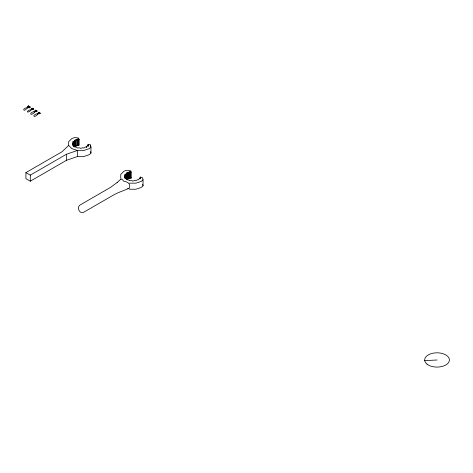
<?xml version="1.0" encoding="UTF-8"?>
<svg xmlns="http://www.w3.org/2000/svg" width="473" height="473" viewBox="0 0 473 473"><rect width="100%" height="100%" fill="white"/><g stroke="black" fill="none" stroke-linecap="round" stroke-linejoin="round"><path stroke-width="0.71" d="M74.427 146.399L77.064 145.767L76.863 139.494L77.809 139.003L78.317 139.139L78.311 145.199L79.168 145.341L79.168 139.281L78.287 137.968L74.633 137.584L71.861 138.506L68.662 141.711L68.662 145.406L62.111 151.715L25.926 172.604L25.926 178.67L30.302 181.194L66.486 160.3L77.412 156.522L83.816 156.522L89.362 154.671L90.964 153.069L90.964 147.008L90.367 144.892L88.167 144.377L88.025 146.151M27.192 107.915L27.192 107.395M27.629 108.163L27.629 107.649M27.848 107.176L27.901 106.792L28.699 107.294L28.699 107.749L28.167 107.649M28.214 107.17C27.6 106.183 29.752 105.934 28.167 106.029L27.848 106.721M28.297 107.353L28.285 106.33L28.345 107.365M28.469 107.424L28.481 106.177M28.445 106.543C29.509 106.608 27.984 107.111 28.563 106.2M28.687 106.703L28.687 106.153M28.764 106.685L28.812 105.976M28.823 106.721L28.823 106.118M28.209 106.52L29.137 107.602M29.019 107.625L28.983 106.999M29.622 107.501C29.137 106.106 30.928 108.37 28.723 107.832M29.764 107.359C30.03 105.668 30.13 107.832 28.723 107.223M29.817 107.347L29.645 106.815M30.077 107.489L30.018 106.667M30.302 181.194L30.302 175.128L66.486 154.239L77.412 150.461L83.816 150.461L89.362 148.611L90.964 147.008M32.117 108.199C31.756 110.292 32.318 107.874 32.43 108.24M32.016 109.222L32.01 108.477M32.105 109.328L32.241 109.038L33.086 109.434L33.648 108.849L33.086 109.434M32.359 108.305L32.235 108.66L32.235 108.358M32.389 109.582L32.371 109.086L33.009 109.452M32.507 109.417L32.507 109.115M32.495 108.577L32.566 108.264M32.773 109.482L32.808 109.157M32.95 109.417L32.95 109.115M33.346 109.287L33.4 108.896M33.482 109.198L33.494 108.825M34.263 111.953L34.263 111.498M34.7 112.202L34.7 111.746M34.913 111.321L34.913 110.865M35.357 111.35C34.955 109.233 36.628 111.214 35.28 110.587M35.363 111.421L35.41 110.392M35.505 111.539L35.493 110.28M35.564 111.575L35.552 110.25M35.617 111.575L35.635 110.268M35.788 111.823L35.771 110.995L35.28 111.238M35.759 110.824L35.759 110.221M35.771 111.598C35.552 110.587 37.03 112.651 36.983 110.717M35.895 110.794L35.83 110.15M35.847 111.669L35.907 111.025M36.173 111.699C35.782 111.025 37.515 110.292 36.835 111.427M36.208 111.675L36.202 111.043M36.362 111.652L36.35 111.025M36.409 111.669L36.486 110.989L36.504 111.616M36.693 111.569L36.61 110.942M36.746 111.504L36.717 110.883M37.379 114.034L37.379 113.68M38.029 113.402L38.029 113.053M38.449 113.514C38.644 110.966 39.164 113.816 38.443 112.58M38.532 113.567L38.526 112.527M38.567 113.555L38.609 112.414M38.745 113.006L38.668 112.385M38.869 112.355L38.869 112.958L38.946 112.284M38.904 113.91L38.904 113.555M39.011 112.929L39.082 112.314M39.909 113.55L40.004 112.87M40.258 113.561L40.258 113.213M66.486 160.3L66.486 154.239M72.712 144.496L72.712 143.153L73.126 143.171L73.404 142.326L72.765 141.971L74.781 140.806L74.427 140.333L75.562 140.008L75.828 146.252M73.138 146.056L73.126 143.171M73.079 142.876L73.079 141.528M73.445 146.228L73.404 142.326M73.599 146.127L73.599 141.415M73.959 146.24L73.959 141.528M74.781 140.806L74.781 146.867L74.462 146.719M75.012 146.056L75.012 139.996M75.562 146.068L75.562 140.008M77.064 145.767L77.046 139.192M77.412 156.522L77.412 150.461L71.861 148.611L68.662 145.406M78.311 145.199L77.809 145.069L77.809 139.003M78.435 145.43L78.317 139.139M86.648 147.671L86.648 146.323L88.664 145.158L88.025 144.803M88.167 145.725L88.167 144.377M88.421 146.216L88.421 144.868M90.367 146.24L90.367 144.892M124.381 177.428L124.381 176.08L125.197 175.885L125.475 175.04L124.837 174.685L126.853 173.514L126.498 173.047L127.633 172.716L127.899 178.965L129.135 178.475L128.94 172.207L129.886 171.717L130.513 172.077L130.513 178.138L131.24 178.055L131.24 171.989L130.359 170.682L126.711 170.298L123.938 171.22L120.733 174.425L120.733 178.12M124.783 177.209L124.783 175.861M125.15 178.28L125.15 174.241M125.209 178.77L125.197 175.885M125.475 178.404L125.475 175.04M125.67 178.841L125.67 174.129M126.037 178.28L126.037 174.235M126.533 173.366L126.533 179.427L126.853 179.58L126.853 173.514M126.498 179.107L127.083 178.77L127.083 172.704M127.899 178.965L127.633 172.716M129.135 178.475L128.94 172.207M128.94 178.268L129.117 171.906M130.513 178.138L129.886 177.777L129.886 171.717M130.388 177.913L130.388 171.853M140.097 178.865L140.239 177.091L142.438 177.606L143.035 179.722L143.035 185.783L141.433 187.385L135.887 189.235L129.484 189.235M140.239 178.439L140.239 177.091M120.733 179.634C121.123 177.428 123.323 180.976 123.938 181.325C127.568 181.514 131.015 184.068 129.419 188.088C124.097 190.649 117.972 192.292 112.775 195.467L83.301 212.483C79.393 213.861 76.721 207.665 79.695 205.223L110.712 187.267L117.369 182.341L117.121 182.566L120.875 179.019M38.479 113.307L39.909 112.946M39.62 113.751L38.863 113.757M76.863 145.554L77.809 145.069M31.957 108.488L31.88 109.027M27.848 106.957L28.167 106.638M143.035 179.722L141.433 181.325L135.887 183.169L129.484 183.169M26.689 107.732C21.888 108.512 23.479 112.509 27.05 108.453M30.893 109.553C24.874 111.386 27.481 113.869 31.277 110.02M34.281 111.451C28.652 112.793 30.29 116.695 34.683 112.243M37.414 113.609C31.792 114.98 33.465 118.735 37.787 114.354M28.209 107.123L28.54 106.786M72.712 143.153L72.316 143.845L73.138 144.034L73.445 144.88L72.818 145.241L73.144 145.684L74.025 145.672L75.118 147.192L75.934 146.991L77.95 148.155L78.565 147.783L80.038 147.948L80.375 148.421L82.994 147.765L83.62 148.126L85.601 146.937L87.002 146.796L86.648 146.323M29.539 106.874L29.019 107.022M75.828 140.191L76.863 139.494M127.899 172.899L129.135 172.414M128.946 188.609L127.645 188.621M129.117 177.966L129.886 177.777M78.435 139.364L79.168 139.281M130.513 172.077L131.24 171.989M424.719 360.651L437.105 359.994M127.083 178.77L127.633 178.782M140.097 177.517L140.735 177.872L140.422 178.315L139.541 178.315L138.488 179.846L137.673 179.651L135.692 180.84L135.065 180.473L132.446 181.129L132.109 180.656L129.253 180.686L129.253 180.178L126.598 179.569L126.941 179.096L124.89 177.954L125.516 177.594L124.381 176.08M32.27 109.34L31.585 108.95M31.839 109.499L32.27 109.647M35.7 111.261L34.967 110.842M25.926 172.604L30.302 175.128M130.654 177.18L131.24 178.055M142.639 184.375L143.035 185.783M90.562 151.662L90.964 153.069M37.816 113.934L37.816 114.289M32.655 109.133L32.69 109.482L32.69 109.18M426.971 364.109A12.375 7.142 0 0 0 448.303 362.903A12.375 7.142 0 0 0 435.828 352.84A12.375 7.142 0 0 0 426.971 364.109"/></g></svg>
